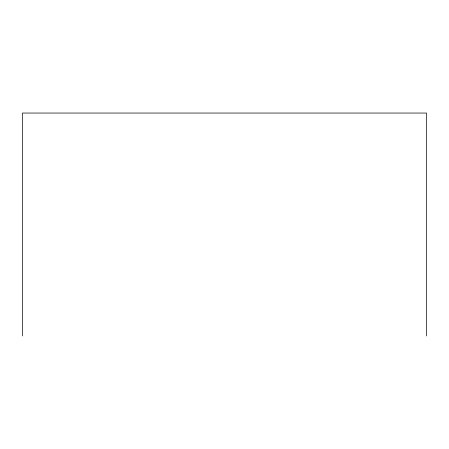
<?xml version="1.0" encoding="UTF-8"?>
<svg xmlns="http://www.w3.org/2000/svg" width="449" height="449" viewBox="0 0 449 449"><rect width="100%" height="100%" fill="white"/><g stroke="black" fill="none" stroke-linecap="round" stroke-linejoin="round"><path stroke-width="0.67" d="M426.55 335.953L426.55 113.047L22.45 113.047L22.45 335.953"/></g></svg>
